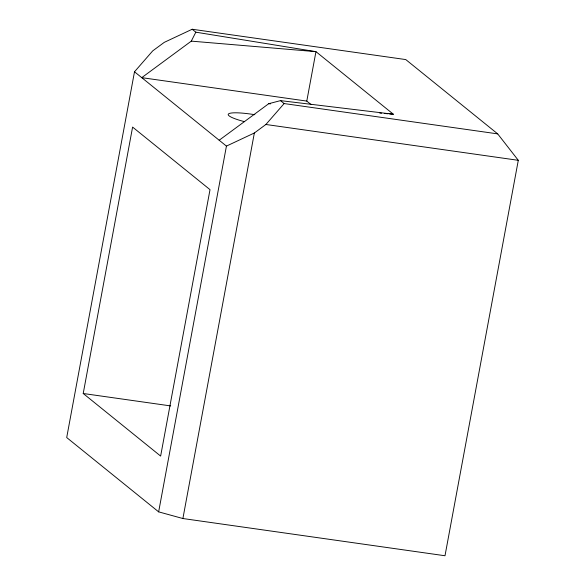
<?xml version="1.0" encoding="UTF-8"?>
<svg xmlns="http://www.w3.org/2000/svg" width="585" height="585" viewBox="0 0 585 585"><rect width="100%" height="100%" fill="white"/><g stroke="black" fill="none" stroke-linecap="round" stroke-linejoin="round"><path stroke-width="0.88" d="M134.499 71.787L66.705 437.558L158.645 511.86L182.893 518.529L445.002 555.75L518.295 160.319L497.703 133.885L405.771 59.575L192.194 29.25L164.275 42.354L152.736 50.858L134.499 71.787L226.432 146.096L158.645 511.86M83.216 393.5L132.598 127.084L210.015 189.657L160.634 456.073L83.216 393.5L170.696 405.924M182.893 518.529L254.351 132.992L265.89 124.481L284.135 103.56L497.703 133.885M311.052 104.532L306.789 101.088L315.951 51.655L195.829 32.182L192.194 29.25M306.789 101.088L141.753 77.651L191.295 41.133L195.829 32.182M219.178 140.224L268.712 103.706L280.507 100.627L393.369 114.229L315.951 51.655L191.295 41.133M226.432 146.096L254.351 132.992M268.712 103.706L270.533 103.859M379.723 113.08L381.537 113.234M384.272 113.461L387.906 113.768M389.727 113.921L393.369 114.229M265.89 124.481L518.295 160.319M280.507 100.627L284.135 103.56M244.479 121.665A30.515 4.614 10.5 0 1 228.698 113.79A30.515 4.614 10.5 0 1 254.833 114.704"/></g></svg>
